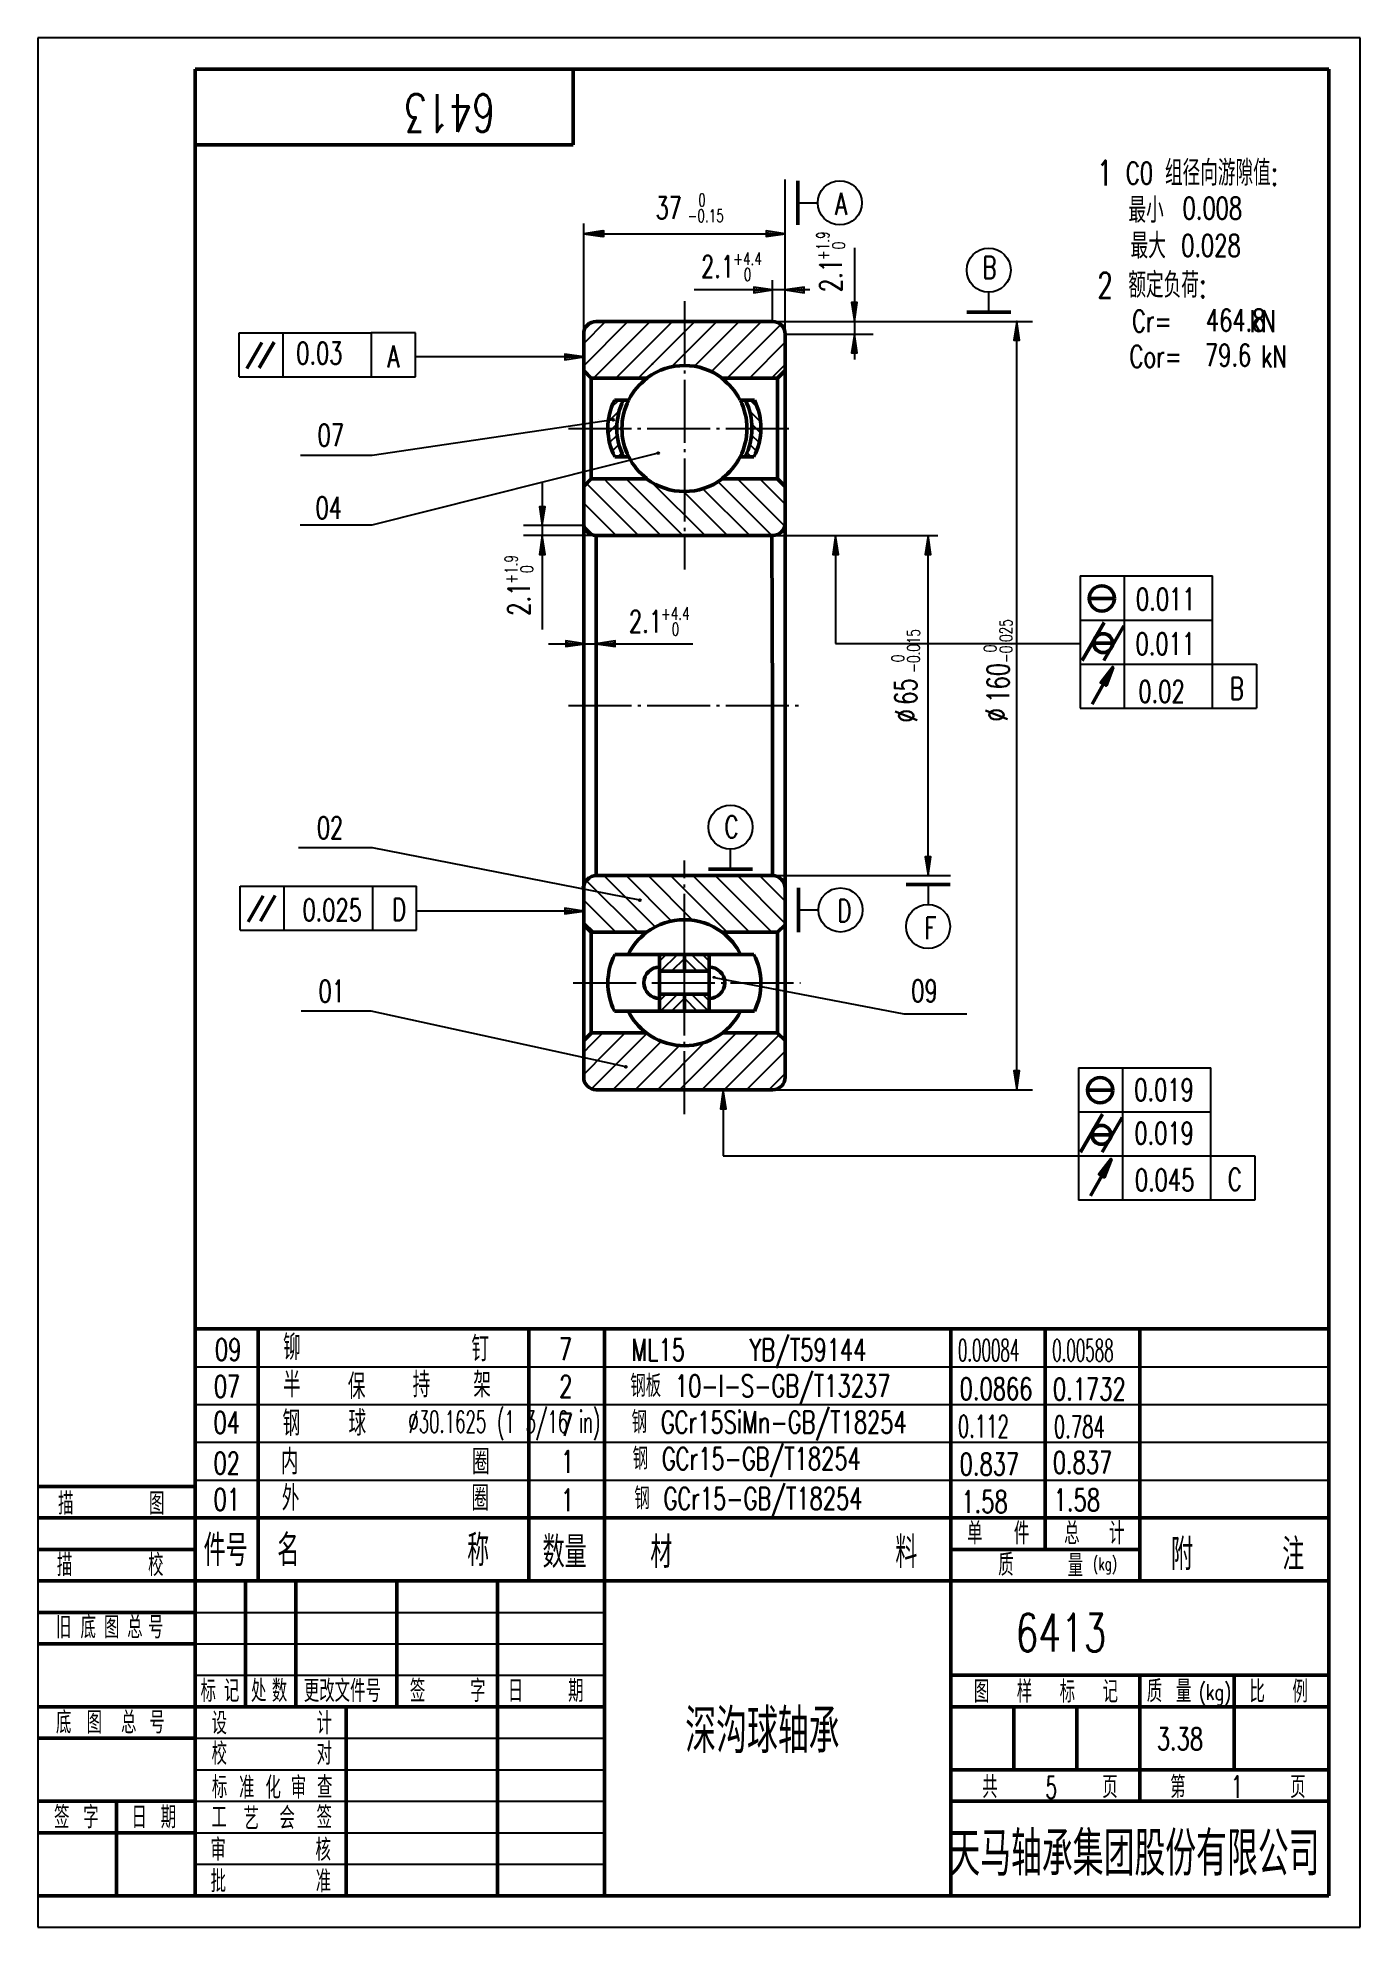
# Model space of a CAD drawing. Header units: millimetres. Extents: x 325 to 535, y 382 to 682.
import ezdxf
from ezdxf.enums import TextEntityAlignment as Align

# ---------------------------------------------------------------- set-up
doc = ezdxf.new("R2010")
doc.units = ezdxf.units.MM
doc.linetypes.add('CENTER', pattern=[12.5, 10, -1, 0.5, -1])
doc.layers.add('1', color=7, linetype='Continuous', lineweight=50)
for name, color, linetype in [('2', 7, 'Continuous'), ('3', 7, 'CENTER'), ('90', 7, 'Continuous')]:
    doc.layers.add(name, color=color, linetype=linetype)
doc.styles.add('HZ', font='txt.shx', dxfattribs={"width": 0.7, "bigfont": 'HZTXT.shx'})

# ---------------------------------------------------------------- blocks, each defined once
blk = doc.blocks.new('BLK', base_point=(1, 0))
for points in [[(0, 0), (1, 0), (0, 0.15), (0, -0.15), (1, 0)], [(0, 0.07), (0.5, 0), (0, -0.07)]]:
    blk.add_lwpolyline(points)
blk = doc.blocks.new('*X4')
at = {"color": 0}
for p, q in [((90.9, 156.59), (88.22, 159.26)), ((92.02, 157.23), (89.99, 159.26)), ((92.02, 159), (91.76, 159.26)), ((89.13, 156.59), (88.07, 157.65))]:
    blk.add_line(p, q, dxfattribs=at)
blk = doc.blocks.new('JZ', base_point=(74.06, 131.06))
at = {"layer": '1'}
blk.add_line((74.32, 131.19), (81.32, 131.19), dxfattribs=at)
at = {"layer": '2'}
blk.add_line((77.82, 131.19), (77.82, 134.36), dxfattribs=at)
blk.add_circle((77.82, 137.86), 3.5, dxfattribs=at)

msp = doc.modelspace()

# ---------------------------------------------------------------- linework, layer by layer
at = {"layer": '1'}
for p, q in [((530.18, 676.57), (350.18, 676.57)), ((350.18, 676.57), (350.18, 386.57)), ((410.18, 664.57), (410.18, 676.57)), ((530.18, 386.57), (530.18, 676.57)), ((350.18, 664.57), (410.18, 664.57)), ((445.87, 658.87), (445.87, 651.87)), ((413.87, 636.54), (441.87, 636.54)), ((472.69, 638.01), (479.69, 638.01)), ((358.4, 629.07), (360.77, 633.19)), ((360.36, 629.17), (362.72, 633.26)), ((411.87, 629.04), (411.87, 634.54)), ((443.87, 629.05), (443.87, 634.54)), ((411.87, 610.04), (411.87, 629.04)), ((413.06, 627.54), (411.87, 628.73)), ((413.06, 627.54), (421.99, 627.55)), ((413.06, 611.54), (413.06, 627.54)), ((442.67, 627.54), (433.74, 627.55)), ((442.67, 627.54), (443.87, 628.73)), ((442.67, 611.54), (442.67, 627.54)), ((443.87, 610.04), (443.87, 629.04)), ((419.01, 624.04), (416.75, 624.04)), ((436.72, 624.04), (438.98, 624.04)), ((419.01, 615.04), (416.82, 615.04)), ((436.72, 615.04), (438.91, 615.04)), ((411.87, 610.34), (413.06, 611.54)), ((411.87, 610.04), (411.87, 604.54)), ((413.06, 611.54), (421.87, 611.54)), ((442.67, 611.54), (433.87, 611.54)), ((443.87, 610.34), (442.67, 611.54)), ((443.87, 610.04), (443.87, 604.54)), ((411.87, 604.54), (411.87, 575.54)), ((443.87, 604.54), (443.87, 575.54)), ((413.87, 602.54), (413.87, 575.54)), ((413.87, 602.54), (427.87, 602.54)), ((441.87, 602.54), (427.87, 602.54)), ((441.77, 602.54), (441.87, 575.54)), ((492.15, 592.56), (496.15, 592.56)), ((491.01, 582.7), (494.51, 588.76)), ((494.45, 582.69), (497.65, 588.23)), ((492.86, 585.46), (495.86, 585.46)), ((494.42, 578.98), (492.61, 575.76)), ((411.87, 546.54), (411.87, 575.54)), ((413.87, 548.54), (413.87, 575.54)), ((441.87, 548.54), (441.87, 575.54)), ((443.87, 546.54), (443.87, 575.54)), ((411.87, 541.04), (411.87, 546.54)), ((413.87, 548.54), (427.87, 548.54)), ((441.87, 548.54), (427.87, 548.54)), ((443.87, 541.04), (443.87, 546.54)), ((445.97, 546.59), (445.97, 539.59)), ((470.06, 547.14), (463.06, 547.14)), ((358.58, 541.21), (360.95, 545.32)), ((360.54, 541.3), (362.9, 545.39)), ((411.87, 541.04), (411.87, 522.04)), ((411.87, 540.73), (413.06, 539.54)), ((443.87, 540.73), (442.67, 539.54)), ((443.87, 519.45), (443.87, 541.04)), ((413.06, 539.54), (413.06, 523.53)), ((413.06, 539.54), (421.87, 539.54)), ((442.67, 539.54), (433.87, 539.54)), ((442.67, 539.54), (442.67, 523.53)), ((416.82, 536.04), (438.91, 536.04)), ((423.92, 536.03), (423.92, 529.71)), ((427.87, 536.04), (427.87, 533.36)), ((427.87, 533.36), (427.87, 536.04)), ((431.81, 536.03), (431.81, 529.71)), ((423.92, 533.36), (431.81, 533.36)), ((423.92, 529.71), (431.81, 529.71)), ((423.92, 529.71), (423.92, 527.04)), ((427.87, 529.71), (427.87, 527.04)), ((427.87, 529.71), (427.87, 527.04)), ((431.81, 529.71), (431.81, 527.04)), ((416.75, 527.04), (438.98, 527.04)), ((413.06, 523.53), (411.87, 522.34)), ((411.87, 522.04), (411.87, 516.54)), ((421.82, 523.57), (413.06, 523.57)), ((433.92, 523.57), (442.67, 523.57)), ((442.67, 523.53), (443.87, 522.34)), ((443.87, 519.45), (443.87, 516.54)), ((413.87, 514.54), (441.87, 514.54)), ((491.88, 514.48), (495.88, 514.48)), ((490.74, 504.62), (494.24, 510.68)), ((494.18, 504.61), (497.38, 510.15)), ((492.59, 507.38), (495.59, 507.38)), ((494.15, 500.9), (492.34, 497.68)), ((350.18, 476.57), (530.18, 476.57)), ((360.18, 476.57), (360.18, 436.57)), ((403.18, 476.57), (403.18, 436.57)), ((415.18, 476.57), (415.18, 436.57)), ((470.18, 476.57), (470.18, 386.57)), ((485.18, 476.57), (485.18, 441.57)), ((500.18, 476.57), (500.18, 436.57)), ((325.18, 451.57), (350.18, 451.57)), ((325.18, 446.57), (350.18, 446.57)), ((350.18, 446.57), (530.18, 446.57)), ((325.18, 441.57), (350.18, 441.57)), ((470.18, 441.57), (500.18, 441.57)), ((325.18, 436.57), (350.18, 436.57)), ((350.18, 436.57), (530.18, 436.57)), ((358.18, 436.57), (358.18, 416.57)), ((366.18, 436.57), (366.18, 416.57)), ((382.18, 436.57), (382.18, 416.57)), ((398.18, 436.57), (398.18, 416.57)), ((415.18, 436.57), (415.18, 386.57)), ((325.18, 431.57), (350.18, 431.57)), ((325.18, 426.57), (350.18, 426.57)), ((470.18, 421.57), (530.18, 421.57)), ((500.18, 421.57), (500.18, 401.57)), ((515.18, 421.57), (515.18, 406.57)), ((325.18, 416.57), (350.18, 416.57)), ((350.18, 416.57), (415.18, 416.57)), ((374.18, 416.57), (374.18, 386.57)), ((398.18, 416.57), (398.18, 386.57)), ((470.18, 416.57), (530.18, 416.57)), ((480.18, 416.57), (480.18, 406.57)), ((490.18, 416.57), (490.18, 406.57)), ((325.18, 411.57), (350.18, 411.57)), ((470.18, 406.57), (530.18, 406.57)), ((325.18, 401.57), (350.18, 401.57)), ((337.68, 401.57), (337.68, 386.57)), ((470.18, 401.57), (530.18, 401.57)), ((325.18, 396.57), (350.18, 396.57)), ((325.18, 386.57), (530.18, 386.57))]:
    msp.add_line(p, q, dxfattribs=at)
for centre, radius in [((494.15, 592.56), 2), ((494.36, 585.46), 1.5), ((493.88, 514.48), 2), ((494.09, 507.38), 1.5)]:
    msp.add_circle(centre, radius, dxfattribs=at)
for centre, radius, start, end in [((413.87, 634.54), 2, 90, 180), ((441.87, 634.54), 2, 0, 90), ((427.87, 619.54), 9.93, 126.2736, 152.7028), ((427.87, 619.54), 10, 53.2074, 126.2736), ((427.87, 619.54), 9.93, 27.2972, 53.7264), ((425.64, 619.6), 9.93, 153.497, 207.3745), ((427.06, 619.6), 9.93, 153.497, 207.3745), ((427.87, 619.54), 9.93, 153.0621, 206.9379), ((427.87, 619.54), 9.93, 333.0621, 26.9379), ((428.67, 619.6), 9.93, 332.6255, 26.503), ((430.09, 619.6), 9.93, 332.6255, 26.503), ((427.87, 619.54), 9.93, 206.9379, 233.1301), ((427.87, 619.54), 9.93, 306.8699, 333.0621), ((427.87, 619.54), 10, 233.1301, 306.8699), ((413.87, 604.54), 2, 180, 270), ((441.87, 604.54), 2, 270, 0), ((413.87, 546.54), 2, 90, 180), ((441.87, 546.54), 2, 0, 90), ((427.87, 531.54), 10, 53.1301, 126.8699), ((427.87, 531.54), 10, 126.8699, 153.2563), ((427.87, 531.54), 10, 26.7437, 53.1301), ((425.64, 531.47), 9.93, 152.6255, 206.503), ((423.92, 531.54), 2.48, 90, 270), ((431.81, 531.54), 2.48, 270, 90), ((430.09, 531.47), 9.93, 333.497, 27.3745), ((427.87, 531.54), 10, 206.7437, 233.2074), ((427.87, 531.54), 10, 298.9144, 333.2563), ((427.87, 531.54), 10, 233.2074, 298.9144), ((413.87, 516.54), 2, 180, 270), ((441.87, 516.54), 2, 270, 0)]:
    msp.add_arc(centre, radius, start, end, dxfattribs=at)
at = {"layer": '2'}
for p, q in [((535.18, 681.57), (325.18, 681.57)), ((325.18, 681.57), (325.18, 381.57)), ((535.18, 381.57), (535.18, 681.57)), ((443.87, 634.6), (443.87, 659.07)), ((445.87, 655.37), (449.04, 655.37)), ((411.87, 634.6), (411.87, 652.11)), ((411.87, 650.47), (443.87, 650.47)), ((476.19, 638.01), (476.19, 641.19)), ((411.87, 629.5), (418.9, 636.54)), ((411.87, 633.04), (415.36, 636.54)), ((413.44, 627.54), (422.43, 636.54)), ((416.97, 627.54), (425.97, 636.54)), ((420.51, 627.54), (429.51, 636.54)), ((425.83, 629.33), (433.04, 636.54)), ((429.45, 629.41), (436.58, 636.54)), ((432.15, 628.57), (440.11, 636.54)), ((434.65, 627.54), (443.17, 636.06)), ((441.93, 636.54), (483.13, 636.54)), ((357.15, 627.73), (357.15, 634.73)), ((357.15, 634.73), (364.15, 634.73)), ((364.15, 634.73), (378.15, 634.73)), ((364.15, 627.73), (364.15, 634.73)), ((385.15, 634.73), (378.15, 634.73)), ((378.15, 634.73), (378.15, 627.73)), ((385.15, 627.73), (385.15, 634.73)), ((438.19, 627.54), (443.87, 633.22)), ((480.65, 517.54), (480.65, 633.54)), ((408.87, 630.91), (385.15, 630.91)), ((357.15, 627.73), (364.15, 627.73)), ((364.15, 627.73), (378.15, 627.73)), ((378.15, 627.73), (385.15, 627.73)), ((441.72, 627.54), (443.87, 629.68)), ((416.26, 622.87), (417.43, 624.04)), ((439.47, 622.87), (438.3, 624.04)), ((415.76, 620.6), (417.51, 622.36)), ((439.97, 620.6), (438.22, 622.36)), ((416.55, 620.93), (378.29, 615.25)), ((414.27, 620.94), (414.27, 620.94)), ((415.74, 618.81), (417.15, 620.22)), ((415.98, 617.29), (417.19, 618.49)), ((439.75, 617.29), (438.54, 618.49)), ((439.99, 618.81), (438.59, 620.22)), ((378.29, 615.25), (366.92, 615.25)), ((423.7, 615.64), (378.23, 604.2)), ((416.41, 615.95), (417.47, 617.01)), ((417.27, 615.04), (417.93, 615.7)), ((438.47, 615.04), (437.81, 615.7)), ((439.32, 615.95), (438.26, 617.01)), ((420.56, 602.54), (412.31, 610.79)), ((415.88, 610.75), (415.1, 611.54)), ((424.1, 602.54), (415.64, 610.99)), ((427.63, 602.54), (418.63, 611.54)), ((431.17, 602.54), (422.77, 610.93)), ((434.7, 602.54), (427.7, 609.54)), ((438.24, 602.54), (430.8, 609.98)), ((441.77, 602.54), (433.22, 611.09)), ((443.8, 604.04), (436.31, 611.54)), ((443.87, 607.52), (439.85, 611.54)), ((417.03, 602.54), (411.87, 607.7)), ((378.23, 604.2), (366.86, 604.2)), ((413.45, 602.58), (411.91, 604.12)), ((441.84, 602.54), (468.11, 602.54)), ((451.87, 599.54), (451.87, 585.42)), ((466.56, 551.54), (466.56, 599.54)), ((490.71, 596.13), (511.71, 596.13)), ((490.71, 596.13), (490.71, 575.13)), ((497.71, 596.13), (497.71, 575.13)), ((511.71, 575.13), (511.71, 596.13)), ((490.71, 589.13), (511.71, 589.13)), ((451.87, 585.42), (490.71, 585.42)), ((490.71, 582.13), (518.71, 582.13)), ((518.71, 582.13), (518.71, 575.13)), ((490.71, 575.13), (518.71, 575.13)), ((378.32, 552.94), (366.59, 552.94)), ((420.78, 544.64), (378.32, 552.94)), ((357.33, 546.86), (385.33, 546.86)), ((357.33, 539.86), (357.33, 546.86)), ((364.33, 539.86), (364.33, 546.86)), ((378.33, 546.86), (378.33, 539.86)), ((385.33, 539.86), (385.33, 546.86)), ((420.53, 539.54), (412.29, 547.77)), ((423.21, 540.39), (415.06, 548.54)), ((425.81, 541.32), (418.6, 548.54)), ((429.23, 541.44), (422.13, 548.54)), ((434.67, 539.54), (425.67, 548.54)), ((438.21, 539.54), (429.21, 548.54)), ((441.74, 539.54), (432.74, 548.54)), ((443.73, 541.08), (436.28, 548.54)), ((443.87, 544.48), (439.81, 548.54)), ((441.93, 548.54), (470.1, 548.54)), ((466.56, 547.14), (466.56, 543.96)), ((414.28, 542.25), (411.87, 544.66)), ((445.97, 543.09), (449.15, 543.09)), ((408.87, 542.91), (385.33, 542.91)), ((411.87, 541.18), (413.53, 539.54)), ((415.13, 541.4), (414.28, 542.25)), ((415.87, 540.66), (415.06, 541.47)), ((415.13, 541.4), (415.87, 540.66)), ((416.99, 539.54), (415.87, 540.66)), ((357.33, 539.86), (385.33, 539.86)), ((432.58, 532.39), (462.7, 526.61)), ((378.13, 527), (367.01, 527)), ((418.54, 518.17), (378.13, 527)), ((462.7, 526.61), (472.7, 526.61)), ((413.11, 514.68), (421.96, 523.53)), ((413.13, 521.78), (414.93, 523.57)), ((415.87, 520.97), (418.42, 523.53)), ((416.5, 514.54), (424.2, 522.23)), ((423.57, 514.54), (431.11, 522.08)), ((427.11, 514.54), (436.1, 523.53)), ((430.64, 514.54), (439.62, 523.51)), ((434.18, 514.54), (442.92, 523.28)), ((411.87, 520.51), (413.13, 521.78)), ((411.87, 516.97), (415.49, 520.6)), ((415.49, 520.6), (415.87, 520.97)), ((420.04, 514.54), (427.07, 521.57)), ((437.71, 514.54), (443.87, 520.69)), ((441.25, 514.54), (443.87, 517.15)), ((490.44, 518.05), (511.44, 518.05)), ((490.44, 518.05), (490.44, 497.03)), ((497.44, 518.05), (497.44, 497.03)), ((511.44, 497.03), (511.44, 518.05)), ((434.04, 514.54), (434.04, 504.05)), ((441.93, 514.54), (483.13, 514.54)), ((490.44, 511.05), (511.44, 511.05)), ((434.04, 504.05), (518.44, 504.05)), ((518.44, 504.05), (518.44, 497.03)), ((490.44, 497.05), (518.44, 497.05)), ((350.18, 470.57), (530.18, 470.57)), ((350.18, 464.57), (530.18, 464.57)), ((350.18, 458.57), (530.18, 458.57)), ((350.18, 452.57), (530.18, 452.57)), ((350.18, 431.57), (415.18, 431.57)), ((350.18, 426.57), (415.18, 426.57)), ((350.18, 421.57), (415.18, 421.57)), ((350.18, 411.57), (415.18, 411.57)), ((350.18, 406.57), (415.18, 406.57)), ((350.18, 401.57), (415.18, 401.57)), ((350.18, 396.57), (415.18, 396.57)), ((350.18, 391.57), (415.18, 391.57)), ((325.18, 381.57), (535.18, 381.57))]:
    msp.add_line(p, q, dxfattribs=at)
at = {"layer": '2', "linetype": 'ByBlock'}
for p, q in [((454.86, 648.23), (454.86, 630.52)), ((441.87, 636.54), (441.87, 643.08)), ((447.78, 641.53), (429.41, 641.53)), ((443.87, 634.54), (457.86, 634.54)), ((405.3, 610.87), (405.3, 587.62)), ((411.91, 604.12), (402.3, 604.12)), ((413.91, 602.54), (402.3, 602.54)), ((406.3, 585.37), (429.23, 585.37))]:
    msp.add_line(p, q, dxfattribs=at)
at = {"layer": '2'}
for centre, radius in [((452.54, 655.37), 3.5), ((476.19, 644.69), 3.5), ((416.55, 620.93), 0.15), ((423.7, 615.64), 0.15), ((452.65, 543.09), 3.5), ((420.78, 544.64), 0.15), ((466.56, 540.46), 3.5), ((432.58, 532.39), 0.1), ((418.54, 518.17), 0.15)]:
    msp.add_circle(centre, radius, dxfattribs=at)
at = {"layer": '2', "linetype": 'ByBlock'}
for p in [(480.65, 636.54), (454.86, 634.54), (422.82, 629.79), (405.3, 604.12), (412.06, 585.37), (413.85, 585.37), (413.85, 585.37), (411.7, 546.75), (413.87, 548.54), (411.87, 516.97), (411.87, 516.97), (443.87, 516.54), (443.87, 516.54), (413.87, 514.54), (413.87, 514.54), (441.87, 514.54), (441.87, 514.54)]:
    msp.add_point(p, dxfattribs=at)
at = {"layer": '3'}
for p, q in [((427.87, 639.76), (427.87, 597.16)), ((409.44, 619.54), (445.42, 619.54)), ((409.46, 575.54), (446.17, 575.54)), ((427.87, 510.65), (427.87, 550.96)), ((410.18, 531.54), (446.3, 531.54))]:
    msp.add_line(p, q, dxfattribs=at)

# ---------------------------------------------------------------- block references
at = {"layer": '1', "xscale": 3.00000000000003, "yscale": 3, "zscale": 3, "rotation": 60.74709990298155}
for p in [(495.89, 581.6), (495.62, 503.52)]:
    msp.add_blockref('BLK', p, dxfattribs=at)
at = {"layer": '2', "xscale": 3, "yscale": 3, "zscale": 3}
for p, rotation in [((411.87, 650.47), 180), ((412.09, 650.47), 180), ((451.87, 602.54), 90), ((466.56, 602.54), 90), ((466.56, 548.54), 270), ((480.65, 514.54), 270), ((434.04, 514.54), 90)]:
    msp.add_blockref('BLK', p, dxfattribs=dict(at, rotation=rotation))
at = {"layer": '2', "color": 0, "linetype": 'ByBlock', "xscale": 3, "yscale": 3, "zscale": 3}
for p in [(443.87, 650.47), (441.87, 641.53)]:
    msp.add_blockref('BLK', p, dxfattribs=at)
at = {"layer": '2', "color": 0, "linetype": 'ByBlock', "xscale": 3, "yscale": 3, "zscale": 3, "rotation": 180}
msp.add_blockref('BLK', (443.87, 641.53), dxfattribs=at)
at = {"layer": '2', "linetype": 'ByBlock', "xscale": 3, "yscale": 3, "zscale": 3}
for p, rotation in [((454.86, 636.54), 270), ((480.65, 636.54), 90), ((454.86, 634.54), 90), ((405.3, 604.12), 270), ((405.3, 602.54), 90), ((413.85, 585.37), 180)]:
    msp.add_blockref('BLK', p, dxfattribs=dict(at, rotation=rotation))
at = {"layer": '2', "xscale": 3, "yscale": 3, "zscale": 3}
for p in [(411.87, 630.91), (411.87, 542.91)]:
    msp.add_blockref('BLK', p, dxfattribs=at)
at = {"layer": '2', "linetype": 'ByBlock', "xscale": 3, "yscale": 3, "zscale": 3}
msp.add_blockref('BLK', (412.06, 585.37), dxfattribs=at)
at = {"layer": '2'}
msp.add_blockref('JZ', (431.42, 549.45), dxfattribs=at)
at = {"layer": '2', "xscale": -1, "rotation": 180}
for p in [(335.85, 692.63), (335.85, 686.3)]:
    msp.add_blockref('*X4', p, dxfattribs=at)
at = {"layer": '2', "rotation": 180}
for p in [(519.89, 692.63), (519.89, 686.3)]:
    msp.add_blockref('*X4', p, dxfattribs=at)

# ---------------------------------------------------------------- texts
at = {"layer": '2', "style": 'HZ'}
for s, height, width, p in [('1   组径向游隙值:', 4, 0.7, (493.43, 658.11)), ('A', 3.5, 0.7, (451.82, 653.46)), ('最小      ', 4, 0.7, (498.38, 652.2)), ('最大       ', 4, 0.7, (498.72, 646.53)), ('B', 3.5, 0.7, (475.23, 643.36)), ('2 额定负荷:', 4, 0.7, (493.47, 640.3)), ('Cr=     kN', 3.5, 0.7, (498.95, 634.84)), ('A', 3.5, 0.7, (380.73, 629.2)), ('Cor=     kN', 3.5, 0.7, (498.57, 629.23)), ('07', 3.5, 0.7, (369.62, 616.75)), ('04', 3.5, 0.7, (369.29, 605.19)), ('B', 3.5, 0.7, (514.5, 576.52)), ('C', 3.5, 0.7, (434.24, 554.53)), ('02', 3.5, 0.7, (369.49, 554.4)), ('D', 3.5, 0.7, (381.46, 541.43)), ('D', 3.5, 0.7, (452.17, 541.23)), ('F', 3.5, 0.7, (466.01, 538.47)), ('01', 3.5, 0.7, (369.76, 528.45)), ('09', 3.5, 0.7, (463.88, 528.49)), ('C', 3.5, 0.7, (514.16, 498.57)), ('09', 3.5, 0.7, (353.31, 471.53)), ('铆', 4, 0.7, (364.14, 471.65)), ('钉', 4, 0.7, (394.05, 471.4)), ('ML15    YB/T59144', 3.5, 0.7, (419.45, 471.52)), ('07', 3.5, 0.7, (353.13, 465.7)), ('半', 4, 0.7, (364.14, 465.7)), ('保', 4, 0.7, (374.42, 465.45)), ('持', 4, 0.7, (384.7, 465.71)), ('架', 4, 0.7, (394.34, 465.7)), ('2', 3.5, 0.7, (407.97, 465.7)), ('04', 3.5, 0.7, (353.09, 459.96)), ('钢', 4, 0.7, (364.05, 459.59)), ('球', 4, 0.7, (374.53, 459.62)), ('02', 3.5, 0.7, (353.09, 453.51)), ('内', 4, 0.7, (363.78, 453.47)), ('圈', 4, 0.7, (394.13, 453.47)), ('1', 3.5, 0.7, (408.27, 453.74)), ('1', 3.5, 0.7, (408.27, 453.74)), ('描', 3.5, 0.7, (328.41, 447.08)), ('图', 3.5, 0.7, (342.85, 447.08)), ('01', 3.5, 0.7, (353.09, 447.74)), ('外', 4, 0.7, (363.93, 447.7)), ('圈', 4, 0.7, (394.05, 447.7)), ('1', 3.5, 0.7, (408.27, 447.63)), ('件号', 5, 0.7, (351.51, 438.91)), ('名', 5, 0.7, (363.21, 438.91)), ('称', 5, 0.7, (393.37, 438.91)), ('数量', 5, 0.7, (405.35, 438.62)), ('材', 5, 0.7, (422.46, 438.62)), ('料', 5, 0.7, (461.36, 438.62)), ('单', 3.5, 0.7, (472.76, 442.36)), ('件', 3.5, 0.7, (480.18, 442.36)), ('总', 3.5, 0.7, (488.17, 442.36)), ('计', 3.5, 0.7, (495.3, 442.36)), ('描', 3.5, 0.7, (328.22, 437.32)), ('校', 3.5, 0.7, (342.7, 437.32)), ('质', 3.5, 0.7, (477.7, 437.37)), ('附', 5, 0.7, (505.13, 438.28)), ('注', 5, 0.7, (522.81, 438.28)), ('量', 3.5, 0.7, (488.74, 437.26)), ('(kg)', 2, 0.7, (492.73, 438.28)), ('旧', 3.5, 0.7, (328.07, 427.43)), ('底', 3.5, 0.7, (331.97, 427.43)), ('图', 3.5, 0.7, (335.68, 427.43)), ('总', 3.5, 0.7, (339.38, 427.43)), ('号', 3.5, 0.7, (342.7, 427.43)), ('标', 3.5, 0.7, (351.03, 417.34)), ('记', 3.5, 0.7, (354.74, 417.34)), ('处', 3.5, 0.7, (359.04, 417.34)), ('数', 3.5, 0.7, (362.35, 417.34)), ('更改文件号', 3.5, 0.7, (367.43, 417.34)), ('签   字', 3.5, 0.7, (384.27, 417.34)), ('日   期', 3.5, 0.7, (399.82, 417.34)), ('图  样  标  记', 3.5, 0.7, (473.83, 417.23)), ('质 量', 3.5, 0.7, (501.29, 417.29)), ('比  例', 3.5, 0.7, (517.6, 417.23)), ('底', 3.5, 0.7, (328.07, 412.33)), ('图', 3.5, 0.7, (332.94, 412.33)), ('总', 3.5, 0.7, (338.41, 412.33)), ('号', 3.5, 0.7, (342.9, 412.33)), ('设      计', 3.5, 0.7, (352.78, 412.21)), ('深沟球轴承', 7, 0.7, (428, 409.22)), ('校      对', 3.5, 0.7, (352.78, 407.36)), ('共       页', 3.5, 0.7, (475.16, 402.07)), ('第       页', 3.5, 0.7, (505, 402.07)), ('1', 3.5, 0.6, (514.7, 402.13)), ('签 字', 3.5, 0.7, (327.77, 397.28)), ('日 期', 3.5, 0.7, (340.06, 397.28)), ('审      核', 3.5, 0.7, (352.59, 392.11)), ('批      准', 3.5, 0.7, (352.63, 387.11))]:
    msp.add_text(s, height=height, dxfattribs=dict(at, width=width)).set_placement(p)
at = {"layer": '2', "style": 'HZ', "width": 0.7}
for p in [(464.84, 572.86), (479.17, 573.02)]:
    msp.add_text('%%C', height=3.5, rotation=90, dxfattribs=at).set_placement(p)
at = {"layer": '2', "style": 'HZ', "width": 0.688541}
msp.add_text('(kg)', height=2.5, dxfattribs=at).set_placement((509.56, 417.66), (514.72, 417.66), align=Align.FIT)
at = {"layer": '2', "color": 0, "style": 'HZ', "width": 0.7}
for s, p in [('标      查', (352.83, 402.05)), ('准 ', (357.15, 401.98)), (' 化', (359.15, 401.98)), (' 审', (363.18, 401.98)), ('工      签', (352.76, 397.26)), ('艺', (357.85, 397.06)), ('会', (363.55, 397.16))]:
    msp.add_text(s, height=3.5, dxfattribs=at).set_placement(p)
at = {"layer": '2', "style": 'HZ', "width": 0.7}
msp.add_text('天马轴承集团股份有限公司', height=7, dxfattribs=at).set_placement((499.33, 389.75), align=Align.CENTER)
at = {"layer": '90', "style": 'HZ', "width": 0.7}
for s, height, rotation, p in [('6413', 6, 180, (397.77, 672.64)), ('+1.9', 2, 90, (450.86, 646.28)), ('0', 2, 90, (453.36, 647.98)), ('2.1', 3.5, 90, (452.86, 641.2)), ('+1.9', 2, 90, (401.34, 594.89)), ('0', 2, 90, (403.84, 596.59)), ('2.1', 3.5, 90, (403.34, 589.81)), ('-0.025', 2, 90, (479.93, 582.3)), ('-0.015', 2, 90, (465.26, 580.74)), ('0', 2, 90, (477.43, 584)), ('0', 2, 90, (462.76, 582.44)), ('65', 3.5, 90, (464.76, 575.66)), ('160', 3.5, 90, (479.43, 576))]:
    msp.add_text(s, height=height, rotation=rotation, dxfattribs=at).set_placement(p)
at = {"layer": '90', "style": 'HZ'}
for s, height, width, p in [('C0', 3.5, 0.7, (497.97, 658.35)), ('37', 3.5, 0.7, (423.27, 652.82)), ('-0.15', 2, 0.7, (428.36, 652.32)), ('0', 2, 0.7, (430.06, 654.82)), ('0.008', 3.5, 0.7, (506.98, 652.76)), ('0.028', 3.5, 0.7, (506.75, 646.83)), ('2.1', 3.5, 0.7, (430.51, 643.5)), ('+4.4', 2, 0.7, (435.6, 645.5)), ('0', 2, 0.7, (437.3, 643)), ('464.8', 3.5, 0.7, (510.69, 634.99)), ('0.03', 3.5, 0.7, (366.22, 629.76)), ('79.6', 3.5, 0.7, (510.53, 629.45)), ('0.011', 3.5, 0.7, (499.57, 590.7)), ('+4.4', 2, 0.7, (424.15, 589.16)), ('2.1', 3.5, 0.7, (419.06, 587.16)), ('0', 2, 0.7, (425.85, 586.66)), ('0.011', 3.5, 0.7, (499.51, 583.61)), ('0.02', 3.5, 0.7, (499.96, 576.03)), ('0.025', 3.5, 0.7, (367.21, 541.34)), ('0.019', 3.5, 0.7, (499.3, 512.8)), ('0.019', 3.5, 0.7, (499.32, 505.9)), ('0.045', 3.5, 0.7, (499.39, 498.47)), ('7', 3.5, 0.7, (407.93, 471.6)), ('0.00084', 3.5, 0.5, (471.3, 471.43)), ('0.00588', 3.5, 0.5, (486.27, 471.42)), ('钢板 10-I-S-GB/T13237', 3.5, 0.7, (419.27, 465.77)), ('0.0866', 3.5, 0.7, (471.58, 465.32)), ('0.1732', 3.5, 0.7, (486.39, 465.27)), ('%%c30.1625 (1 3/16 in)', 3.5, 0.55, (384.03, 460.09)), ('7', 3.5, 0.7, (408.09, 459.62)), ('钢 GCr15SiMn-GB/T18254', 3.5, 0.7, (419.48, 460.01)), ('0.112', 3.5, 0.6, (471.3, 459.35)), ('0.784', 3.5, 0.6, (486.53, 459.28)), ('钢 GCr15-GB/T18254', 3.5, 0.7, (419.64, 454.22)), ('0.837', 3.5, 0.7, (471.58, 453.36)), ('0.837', 3.5, 0.7, (486.36, 453.63)), ('钢 GCr15-GB/T18254', 3.5, 0.7, (419.91, 447.9)), ('1.58', 3.5, 0.7, (471.85, 447.39)), ('1.58', 3.5, 0.7, (486.51, 447.67)), ('6413', 6, 0.7, (480.47, 425.34)), ('3.38', 3.5, 0.7, (502.88, 409.72)), ('5', 3.5, 0.6, (485.21, 402.02))]:
    msp.add_text(s, height=height, dxfattribs=dict(at, width=width)).set_placement(p)

doc.saveas('drawing.dxf')
